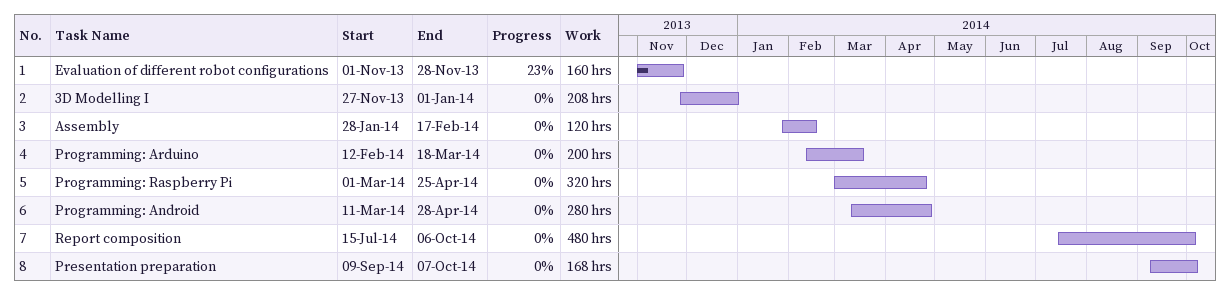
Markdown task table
| ID | Task | Start | Finish | % complete | Work (h) |
|---|---|---|---|---|---|
| 1 | Evaluation of different robot configurations | 2013-11-01 | 2013-11-28 | 23 | 160 |
| 2 | 3D Modelling I | 2013-11-27 | 2014-01-01 | 0 | 208 |
| 3 | Assembly | 2014-01-28 | 2014-02-17 | 0 | 120 |
| 4 | Programming: Arduino | 2014-02-12 | 2014-03-18 | 0 | 200 |
| 5 | Programming: Raspberry Pi | 2014-03-01 | 2014-04-25 | 0 | 320 |
| 6 | Programming: Android | 2014-03-11 | 2014-04-28 | 0 | 280 |
| 7 | Report composition | 2014-07-15 | 2014-10-06 | 0 | 480 |
| 8 | Presentation preparation | 2014-09-09 | 2014-10-07 | 0 | 168 |
